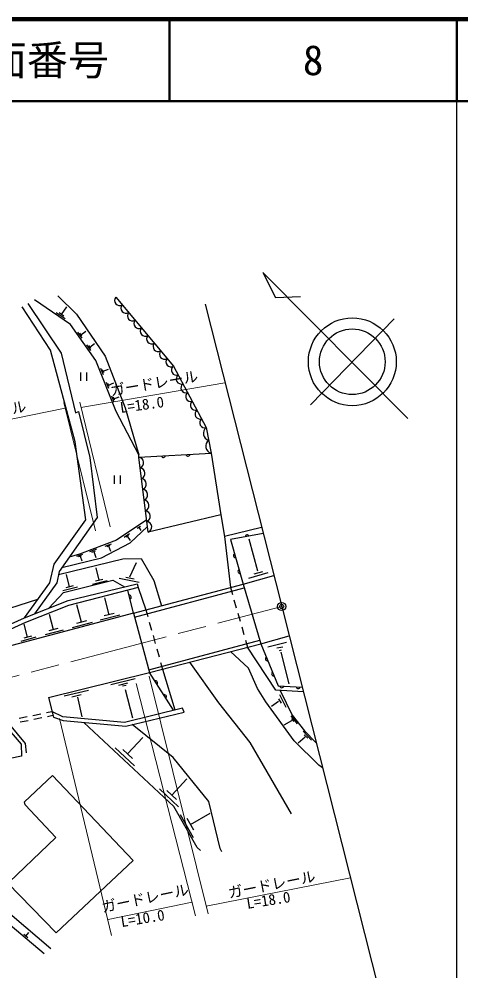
# Model space of a CAD drawing. Units: millimetres, scale not verified. Extents: x 40000 to 680000, y 20000 to 380000.
# Drawn here: x 525681 to 579500, y 264038 to 380000 of the extents above; entities that cross this region are included whole.
import ezdxf
from ezdxf.enums import TextEntityAlignment as Align

# ---------------------------------------------------------------- set-up
doc = ezdxf.new("R2010")
doc.units = ezdxf.units.MM
doc.header["$LTSCALE"] = 1000
doc.header["$PDMODE"] = 32
doc.header["$PDSIZE"] = 500
doc.linetypes.add('CHAIN', pattern=[18.5, 12, -1.5, 3.5, -1.5])
for name, color, linetype, lineweight in [('M-BGD', 7, 'Continuous', 25), ('M-BMK', 2, 'CHAIN', 13), ('M-BMK-SRVR', 3, 'Continuous', 25), ('M-STR-HTXT', 7, 'Continuous', 13), ('M-STR-STR1', 1, 'Continuous', 25), ('M-STR-STRC', 7, 'Continuous', 25), ('M-TTL', 1, 'Continuous', 140), ('M-TTL-BAND', 7, 'Continuous', 25), ('M-TTL-LINE', 7, 'Continuous', 50)]:
    doc.layers.add(name, color=color, linetype=linetype, lineweight=lineweight)
doc.layers.add('M-OTRS', color=6, linetype='Continuous')
doc.layers.add('M-TTL-TXT', color=7, linetype='Continuous')
doc.styles.add('ＭＳ ゴシック', font='')
doc.styles.get('ＭＳ ゴシック').set_extended_font_data('MS Gothic')

msp = doc.modelspace()

# ---------------------------------------------------------------- linework, layer by layer
at = {"layer": 'M-BGD'}
for p, q in [((573036, 331353), (555364, 349134)), ((555364, 349134), (556927, 346064)), ((556927, 346064), (559975, 346198)), ((530850, 344010), (531489, 344944)), ((531286, 343469), (530187, 344221)), ((531125, 343822), (530575, 344198)), ((561170, 333011), (571353, 343487)), ((533368, 341110), (532853, 341835)), ((533348, 341369), (533090, 341731)), ((533219, 341550), (533835, 341988)), ((534426, 339624), (533936, 340313)), ((534407, 339870), (534161, 340215)), ((534284, 340042), (534870, 340459)), ((535953, 336668), (535654, 337423)), ((535991, 336902), (535842, 337279)), ((535916, 337090), (536558, 337344)), ((536616, 334993), (536320, 335742)), ((536654, 335225), (536506, 335599)), ((536580, 335412), (537216, 335664)), ((537278, 333324), (536983, 334067)), ((537242, 333740), (537873, 333990)), ((537315, 333554), (537168, 333925)), ((538619, 332635), (540278, 326921)), ((540271, 326620), (549084, 327118)), ((541421, 317486), (540271, 326620)), ((540060, 317959), (540463, 318230)), ((540261, 318094), (540533, 317692)), ((538489, 316900), (539118, 317324)), ((538710, 316911), (539024, 317123)), ((538867, 317017), (539227, 316483)), ((554780, 312725), (553696, 316634)), ((534284, 315122), (535169, 315442)), ((536165, 315801), (536940, 316081)), ((536401, 315755), (536788, 315894)), ((536595, 315825), (536832, 315166)), ((532725, 314559), (533432, 314815)), ((532940, 314517), (533294, 314645)), ((533117, 314581), (533334, 313980)), ((534553, 315069), (534996, 315229)), ((534775, 315149), (535046, 314396)), ((535455, 311625), (535076, 313144)), ((539192, 312057), (539976, 313805)), ((531822, 310834), (531443, 312352)), ((538667, 312009), (539708, 311818)), ((552980, 311173), (556711, 312213)), ((555989, 312530), (553610, 311844)), ((555311, 312655), (554265, 312366)), ((532782, 310789), (530995, 310342)), ((532269, 310945), (531375, 310722)), ((536416, 311580), (534629, 311134)), ((535902, 311737), (535009, 311514)), ((537874, 311904), (540320, 311397)), ((539615, 307628), (538928, 310439)), ((540198, 310769), (541120, 308028)), ((551421, 310760), (551665, 309912)), ((533270, 306544), (532719, 308620)), ((536662, 307441), (536115, 309502)), ((551859, 309240), (552136, 308279)), ((529871, 305600), (529378, 307460)), ((537970, 307399), (535546, 306755)), ((537268, 307602), (536055, 307280)), ((541120, 308028), (541350, 307209)), ((552329, 307606), (552606, 306645)), ((526731, 304713), (526313, 306286)), ((534588, 306501), (532146, 305853)), ((533881, 306706), (532659, 306381)), ((541539, 306535), (541810, 305572)), ((531052, 305563), (528864, 304982)), ((530418, 305746), (529324, 305455)), ((552800, 305973), (553077, 305012)), ((527730, 304681), (525879, 304190)), ((527193, 304836), (526268, 304590)), ((541999, 304898), (542270, 303936)), ((553271, 304339), (553515, 303492)), ((555117, 303907), (558570, 304880)), ((555984, 303523), (558263, 304096)), ((542459, 303262), (542730, 302299)), ((557087, 303394), (557804, 303537)), ((557388, 303079), (557661, 303150)), ((557546, 302878), (558549, 299008)), ((542919, 301625), (543150, 300806)), ((529257, 297348), (541564, 300395)), ((544494, 295797), (541564, 300395)), ((543150, 300806), (544670, 295841)), ((536879, 298953), (539817, 299655)), ((531184, 297543), (534122, 298245)), ((537825, 298853), (538929, 299139)), ((538264, 298761), (538716, 298857)), ((538602, 298344), (539482, 294877)), ((532130, 297442), (533233, 297729)), ((532789, 297399), (533334, 294977)), ((557299, 297206), (557586, 296671)), ((557385, 297722), (558159, 296193)), ((557290, 296862), (556439, 296260)), ((525694, 294825), (526673, 295028)), ((525807, 294371), (526787, 294569)), ((527359, 295170), (528338, 295373)), ((527473, 294708), (528453, 294907)), ((529023, 295515), (529684, 295651)), ((529140, 295046), (529803, 295180)), ((558762, 295109), (559565, 294128)), ((558860, 294782), (559153, 294430)), ((538908, 290469), (540768, 292464)), ((560524, 292529), (559679, 291798)), ((560278, 293234), (561306, 292142)), ((560418, 292822), (560856, 292393)), ((539753, 289022), (537406, 291211)), ((539495, 289921), (538321, 291016)), ((526357, 284621), (529743, 287839)), ((529743, 287839), (539565, 277509)), ((544273, 285466), (546133, 287461)), ((545118, 284020), (542771, 286208)), ((544860, 284919), (543686, 286013)), ((528732, 266139), (506037, 285214)), ((526441, 284283), (526357, 284621)), ((530167, 280303), (526441, 284283)), ((546938, 280257), (545344, 283064)), ((546562, 281899), (548948, 283254)), ((546961, 281197), (546164, 282601)), ((523563, 273953), (530167, 280303)), ((539565, 277509), (530204, 268664)), ((530204, 268664), (524325, 274715)), ((526733, 268081), (526268, 268471)), ((526500, 268276), (526891, 268740))]:
    msp.add_line(p, q, dxfattribs=at)
for points in [[(537513, 332187), (535051, 338401), (531931, 342785), (527547, 345786)], [(530391, 346300), (532681, 344049), (536157, 338914), (538619, 332635)], [(537453, 346101), (544483, 337696), (548482, 330236), (549084, 327118)], [(526346, 307064), (529421, 311322), (529969, 313612), (533806, 318997), (532500, 328478), (529501, 339668), (526051, 344924)], [(526760, 345343), (530791, 339313), (532562, 332039), (532925, 332202), (534291, 326578), (535179, 319268), (530561, 312697), (530303, 311335), (527550, 307540)], [(540271, 326620), (540278, 326921), (537513, 332187)], [(549084, 327118), (550245, 319594), (541421, 317486)], [(541231, 318990), (537568, 316520), (533025, 314800), (531779, 314431)], [(530902, 313183), (535719, 314356), (539202, 316190), (541335, 318166)], [(555227, 318071), (550691, 316969), (551421, 310760)], [(555410, 317348), (551441, 316581), (552980, 311173)], [(530491, 312330), (538304, 314258), (540568, 314301), (542087, 311621), (543033, 308535)], [(539615, 307628), (518521, 302030), (518650, 303621), (526346, 307064), (531656, 309164), (540084, 311213), (540198, 310769), (531699, 308562), (526482, 306498), (518594, 302934)], [(529307, 308235), (531091, 310160), (537114, 311664), (538539, 310837)], [(516191, 305452), (516437, 305616), (527973, 309317)], [(555117, 303907), (557235, 298769), (560159, 298614)], [(562647, 288797), (562196, 289108), (559186, 292075), (555746, 296805), (554736, 298439), (553618, 300911), (551431, 302952)], [(560300, 298056), (556958, 298249), (553515, 303492)], [(546425, 301655), (549953, 296692), (553774, 291855), (558805, 283196)], [(557492, 298218), (558950, 295214), (560455, 293279), (561875, 291844)], [(529257, 297348), (529859, 294959), (531043, 294529), (538697, 293861), (545777, 295552), (545576, 296068), (538539, 294305), (531000, 295007), (529684, 295651)], [(558906, 294574), (558843, 294528), (557934, 293976)], [(523964, 293972), (525941, 291653), (525998, 290220), (511140, 287163), (505271, 285689)], [(524458, 294098), (526443, 291732), (526550, 290592)], [(547773, 278707), (547386, 279062), (544548, 284061), (533557, 294310)], [(550366, 278536), (550194, 278965), (548797, 284684), (544433, 290059), (539464, 294044)], [(529571, 266719), (507352, 285649), (510502, 286154), (514776, 287911)]]:
    msp.add_lwpolyline(points, dxfattribs=at)
for radius in [5351, 4000]:
    msp.add_circle((566267, 338249), radius, dxfattribs=at)
for centre, radius, start, end in [((537937, 345712), 621, 141.11266, 298.69997), ((538718, 344778), 621, 141.11266, 298.69997), ((539499, 343844), 621, 141.11266, 298.69997), ((540280, 342910), 621, 141.11266, 298.69997), ((541061, 341976), 621, 141.11266, 298.69997), ((541842, 341042), 621, 141.11266, 298.69997), ((542623, 340108), 621, 141.11266, 298.69997), ((543404, 339174), 621, 141.11266, 298.69997), ((544185, 338240), 621, 141.11266, 298.69997), ((544871, 337217), 616, 129.00881, 287.37586), ((545442, 336152), 616, 129.00881, 287.37586), ((546013, 335086), 616, 129.00881, 287.37586), ((546585, 334020), 616, 129.00881, 287.37586), ((547156, 332955), 616, 129.00881, 287.37586), ((547727, 331889), 616, 129.00881, 287.37586), ((548298, 330823), 616, 129.00881, 287.37586), ((549006, 329528), 880, 126.51149, 255.34748), ((549307, 327970), 880, 126.51149, 255.34748), ((540172, 325944), 682, 292.67674, 81.67841), ((543263, 326845), 256, 195.92052, 350.55975), ((546258, 327015), 256, 195.92052, 350.55975), ((540336, 324640), 682, 292.67674, 81.67841), ((540500, 323335), 682, 292.67674, 81.67841), ((540665, 322030), 682, 292.67674, 81.67841), ((540829, 320725), 682, 292.67674, 81.67841), ((540993, 319421), 682, 292.67674, 81.67841), ((541158, 318116), 682, 292.67674, 81.67841), ((553457, 316913), 256, 23.6174, 178.25663), ((552054, 314633), 256, 118.56848, 273.20771), ((552602, 312709), 256, 118.56848, 273.20771), ((539085, 309558), 256, 296.40202, 91.04125), ((555932, 302079), 256, 125.08759, 279.72682), ((556694, 300230), 256, 125.08759, 279.72682), ((542297, 299140), 256, 315.18322, 109.82245), ((557681, 298802), 256, 189.62987, 344.2691), ((559678, 298696), 256, 189.62987, 344.2691), ((543372, 297453), 256, 315.18322, 109.82245)]:
    msp.add_arc(centre, radius, start, end, dxfattribs=at)
at = {"layer": 'M-BMK'}
msp.add_line((460409, 282966), (557669, 308434), dxfattribs=at)
at = {"layer": 'M-BMK-SRVR'}
for p, q in [((548336, 345255), (557669, 308434)), ((557669, 308434), (570637, 257274))]:
    msp.add_line(p, q, dxfattribs=at)
msp.add_circle((557669, 308434), 500, dxfattribs=at)
msp.add_point((557669, 308434), dxfattribs=at)
at = {"layer": 'M-OTRS'}
msp.add_point((557669, 308434), dxfattribs=at)
at = {"layer": 'M-STR-HTXT'}
for p, q in [((533226, 332667), (550741, 335675)), ((531128, 333278), (534974, 317640)), ((533068, 333311), (536790, 318140)), ((531293, 332606), (512387, 328733)), ((541512, 299946), (548709, 270990)), ((539964, 299039), (547185, 270736)), ((530590, 294781), (536940, 268365)), ((566045, 275390), (548462, 271933)), ((546753, 272428), (536517, 270313))]:
    msp.add_line(p, q, dxfattribs=at)
at = {"layer": 'M-STR-STR1'}
for p, q in [((539615, 307628), (552980, 311173)), ((552980, 311173), (555117, 303907)), ((539745, 307146), (553117, 310707)), ((539615, 307628), (541564, 300395)), ((541479, 300709), (554993, 304329)), ((541564, 300395), (555117, 303907))]:
    msp.add_line(p, q, dxfattribs=at)
at = {"layer": 'M-STR-STRC'}
for p, q in [((533172, 336923), (533172, 335923)), ((533922, 335923), (533922, 336923)), ((537284, 324395), (537284, 323395)), ((538034, 323395), (538034, 324395)), ((550245, 319594), (550691, 316969))]:
    msp.add_line(p, q, dxfattribs=at)
at = {"layer": 'M-TTL', "color": 2}
msp.add_line((680000, 380000), (40000, 380000), dxfattribs=at)
at = {"layer": 'M-TTL-BAND'}
msp.add_line((579000, 20000), (579000, 370000), dxfattribs=at)
at = {"layer": 'M-TTL-LINE'}
for p, q in [((543997, 380000), (543997, 370000)), ((579000, 380000), (579000, 370000)), ((40000, 370000), (680000, 370000))]:
    msp.add_line(p, q, dxfattribs=at)

# ---------------------------------------------------------------- texts
at = {"layer": 'M-STR-HTXT', "style": 'ＭＳ ゴシック'}
for s, rotation, p in [('ガードレール', 9.462, (536978, 333709)), ('L=18.0', 7.872, (538125, 331611)), ('ガードレール', 11.947, (516175, 329622)), ('ガードレール', 11.124, (551348, 272501)), ('ガードレール', 11.8, (535957, 270765)), ('L=18.0', 8.928, (553554, 271209)), ('L=10.0', 9.303, (538243, 268984))]:
    msp.add_text(s, height=1320, rotation=rotation, dxfattribs=at).set_placement(p, align=Align.BOTTOM_LEFT)
at = {"layer": 'M-TTL-TXT', "style": 'ＭＳ ゴシック'}
for s, p in [('図面番号', (526622, 375000)), ('8', (561497, 375000))]:
    msp.add_text(s, height=3666, dxfattribs=at).set_placement(p, align=Align.MIDDLE_CENTER)

doc.saveas('drawing.dxf')
